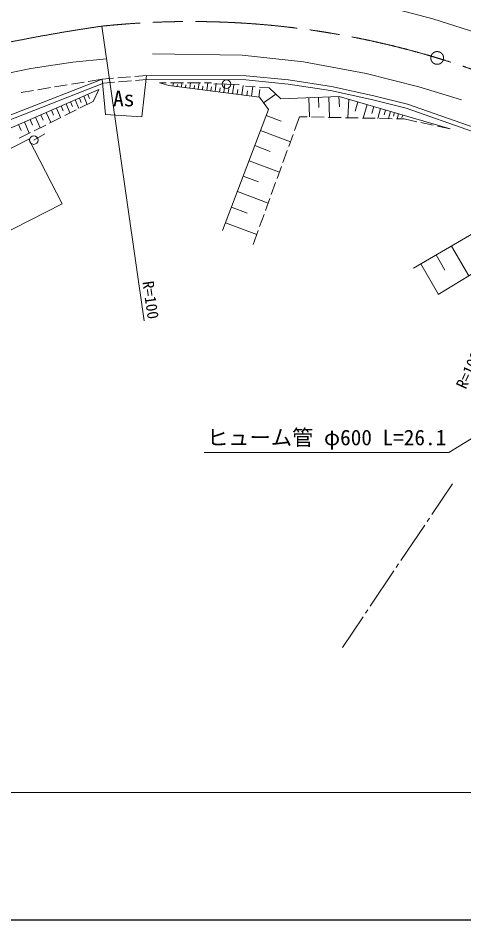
# Model space of a CAD drawing. Units: millimetres, scale not verified. Extents: x 40000 to 680000, y 20000 to 380000.
# Drawn here: x 209370 to 261762, y 205000 to 311085 of the extents above; entities that cross this region are included whole.
import ezdxf
from ezdxf.enums import TextEntityAlignment as Align

# ---------------------------------------------------------------- set-up
doc = ezdxf.new("R2010")
doc.units = ezdxf.units.MM
doc.header["$LTSCALE"] = 1000
doc.linetypes.add('CHAIN', pattern=[18.5, 12, -1.5, 3.5, -1.5])
for name, color, linetype, lineweight in [('M-BMK', 2, 'CHAIN', 13), ('M-BMK-HTXT', 7, 'Continuous', 13), ('M-STR-HTXT', 7, 'Continuous', 13), ('M-TTL-BAND', 7, 'Continuous', 25), ('M-WORK', 1, 'Continuous', 13)]:
    doc.layers.add(name, color=color, linetype=linetype, lineweight=lineweight)
doc.styles.add('ＭＳ ゴシック', font='')
doc.styles.get('ＭＳ ゴシック').set_extended_font_data('MS Gothic')

msp = doc.modelspace()

# ---------------------------------------------------------------- linework, layer by layer
at = {"layer": 'M-BMK'}
msp.add_circle((258621, 306390), 750, dxfattribs=at)
for centre, radius, start, end in [((247929, 112201), 200000, 98.24976, 110.08692), ((229658, 210676), 100000, 61.60448, 95.98505)]:
    msp.add_arc(centre, radius, start, end, dxfattribs=at)
at = {"layer": 'M-BMK-HTXT'}
for p, q in [((257991, 252694), (260421, 256311)), ((254366, 247298), (257154, 251448)), ((257433, 251864), (257712, 252279)), ((253808, 246468), (254087, 246883)), ((250741, 241903), (253529, 246053)), ((250184, 241073), (250462, 241488)), ((247474, 237040), (249905, 240658))]:
    msp.add_line(p, q, dxfattribs=at)
at = {"layer": 'M-STR-HTXT'}
for p, q in [((219231, 310131), (224174, 275482)), ((70061, 220000), (317948, 220000))]:
    msp.add_line(p, q, dxfattribs=at)
msp.add_lwpolyline([(288365, 277442), (260000, 260000), (231250, 260000)], dxfattribs=at)
at = {"layer": 'M-TTL-BAND'}
msp.add_line((40000, 205000), (579000, 205000), dxfattribs=at)
at = {"layer": 'M-WORK'}
for p, q in [((253167, 312281), (258107, 310997)), ((258107, 310997), (264408, 308967)), ((225156, 306858), (235689, 306724)), ((235689, 306724), (242909, 305920)), ((210870, 305135), (215811, 305901)), ((215811, 305901), (219756, 306303)), ((242909, 305920), (250263, 304560)), ((202937, 303526), (210870, 305135)), ((250263, 304560), (256467, 302990)), ((219240, 303883), (150317, 276927)), ((219422, 303418), (150500, 276461)), ((215642, 303298), (217123, 303539)), ((217616, 303619), (219240, 303883)), ((220601, 304002), (219240, 303883)), ((219240, 303883), (219653, 299732)), ((220691, 303524), (219422, 303418)), ((222593, 304176), (221099, 304046)), ((222684, 303691), (221189, 303566)), ((224453, 304339), (223092, 304220)), ((224451, 303839), (223182, 303733)), ((223923, 299463), (224453, 304339)), ((236128, 303801), (224451, 303839)), ((236154, 304300), (224453, 304339)), ((225988, 303468), (227098, 303143)), ((226792, 303468), (225988, 303468)), ((228792, 303468), (227292, 303468)), ((227571, 303082), (227621, 303468)), ((228563, 302956), (228629, 303468)), ((230792, 303468), (229292, 303468)), ((229555, 302829), (229637, 303468)), ((230547, 302702), (230645, 303468)), ((232096, 303468), (231292, 303468)), ((231539, 302576), (231653, 303468)), ((232531, 302449), (232655, 303419)), ((241090, 303306), (236128, 303801)), ((241152, 303803), (236154, 304300)), ((246189, 303037), (241152, 303803)), ((175592, 283896), (218867, 302662)), ((209720, 302334), (211201, 302575)), ((211694, 302655), (213175, 302896)), ((213668, 302977), (215149, 303218)), ((218867, 302662), (218177, 301264)), ((227098, 303143), (237746, 301783)), ((228067, 303019), (228100, 303275)), ((229059, 302892), (229100, 303212)), ((230051, 302766), (230100, 303149)), ((231043, 302639), (231100, 303085)), ((232035, 302512), (232097, 302997)), ((232357, 303337), (233857, 303312)), ((233035, 302385), (233100, 302889)), ((233539, 302320), (233668, 303328)), ((233857, 303312), (235357, 303286)), ((234063, 302253), (234130, 302777)), ((234587, 302186), (234721, 303235)), ((235132, 302117), (235202, 302662)), ((235677, 302047), (235817, 303137)), ((237233, 302984), (236089, 303066)), ((236244, 301975), (236317, 302542)), ((236811, 301902), (236956, 303036)), ((237681, 301791), (237792, 302662)), ((238875, 302865), (237731, 302948)), ((240254, 301572), (238875, 302865)), ((246098, 302545), (241090, 303306)), ((251072, 301458), (246098, 302545)), ((251187, 301945), (246189, 303037)), ((256467, 302990), (261485, 301477)), ((216078, 301453), (216517, 300439)), ((216585, 301672), (216804, 301166)), ((217091, 301892), (217508, 300932)), ((217572, 302100), (217780, 301620)), ((237746, 301783), (238799, 300308)), ((238218, 301122), (239646, 302142)), ((247119, 301860), (240254, 301572)), ((243532, 301710), (243627, 299452)), ((244677, 301757), (244727, 300555)), ((245870, 301807), (245971, 299403)), ((247072, 301858), (247123, 300655)), ((260132, 298039), (247119, 301860)), ((248229, 301534), (248114, 299357)), ((254988, 300470), (251072, 301458)), ((255132, 300949), (251187, 301945)), ((213287, 300242), (213545, 299648)), ((213881, 300500), (214370, 299373)), ((214445, 300745), (214690, 300181)), ((216203, 300283), (214859, 299616)), ((215009, 300989), (215472, 299920)), ((215543, 301221), (215775, 300687)), ((218177, 301264), (216650, 300506)), ((238799, 300308), (233389, 286080)), ((249312, 301216), (248994, 300133)), ((250395, 300898), (249931, 299319)), ((251184, 300666), (250953, 299876)), ((251974, 300434), (251636, 299282)), ((252550, 300265), (252381, 299689)), ((262765, 297744), (254988, 300470)), ((262945, 298211), (255132, 300949)), ((211437, 299441), (211982, 298186)), ((212065, 299713), (212337, 299085)), ((212692, 299985), (213208, 298795)), ((214412, 299393), (213068, 298726)), ((219653, 299732), (223923, 299463)), ((238538, 299622), (240295, 298954)), ((241860, 297838), (242456, 299477)), ((242456, 299477), (243345, 299458)), ((243845, 299448), (245345, 299416)), ((245845, 299405), (247344, 299373)), ((247844, 299363), (249344, 299331)), ((249844, 299320), (251343, 299289)), ((251843, 299278), (253343, 299246)), ((253126, 300096), (252879, 299256)), ((253606, 299955), (253482, 299535)), ((253843, 299236), (254732, 299217)), ((254085, 299814), (253915, 299234)), ((254565, 299674), (254480, 299383)), ((254732, 299217), (256211, 298894)), ((209416, 298564), (209719, 297866)), ((210114, 298867), (210688, 297543)), ((210776, 299154), (211063, 298492)), ((212620, 298503), (211277, 297836)), ((256699, 298788), (258165, 298468)), ((258653, 298362), (260132, 298039)), ((210829, 297614), (209486, 296946)), ((211215, 296730), (212527, 297458)), ((237871, 297866), (241384, 296530)), ((241176, 295958), (241689, 297368)), ((185819, 284135), (210640, 296845)), ((210640, 296845), (214540, 289229)), ((237193, 296083), (238975, 295405)), ((240492, 294079), (241005, 295488)), ((236515, 294301), (240080, 292945)), ((239808, 292199), (240321, 293609)), ((235828, 292492), (237636, 291805)), ((235140, 290684), (238757, 289309)), ((239125, 290320), (239637, 291730)), ((238441, 288440), (238954, 289850)), ((214540, 289229), (189719, 276518)), ((234442, 288849), (236277, 288152)), ((237757, 286561), (238270, 287971)), ((233745, 287014), (237414, 285619)), ((236990, 284452), (237586, 286091)), ((255833, 281676), (263369, 286043)), ((260290, 284259), (262318, 280760)), ((258495, 283218), (259535, 281422)), ((256699, 282178), (258780, 278586)), ((264626, 282179), (258737, 278560))]:
    msp.add_line(p, q, dxfattribs=at)
for centre in [(233857, 303312), (211215, 296730)]:
    msp.add_circle(centre, 500, dxfattribs=at)

# ---------------------------------------------------------------- texts
at = {"layer": 'M-STR-HTXT', "style": 'ＭＳ ゴシック'}
for rotation, p in [(278.119, (224957, 277921)), (65.046, (262322, 269662))]:
    msp.add_text('R=100', height=1320, rotation=rotation, dxfattribs=at).set_placement(p, align=Align.MIDDLE_CENTER)
msp.add_text('ヒューム管 φ600 L=26.1', height=1833, dxfattribs=at).set_placement((245625, 261750), align=Align.MIDDLE_CENTER)
at = {"layer": 'M-WORK', "style": 'ＭＳ ゴシック'}
msp.add_text('As', height=1833, dxfattribs=at).set_placement((221785, 301617), align=Align.MIDDLE_CENTER)

doc.saveas('drawing.dxf')
